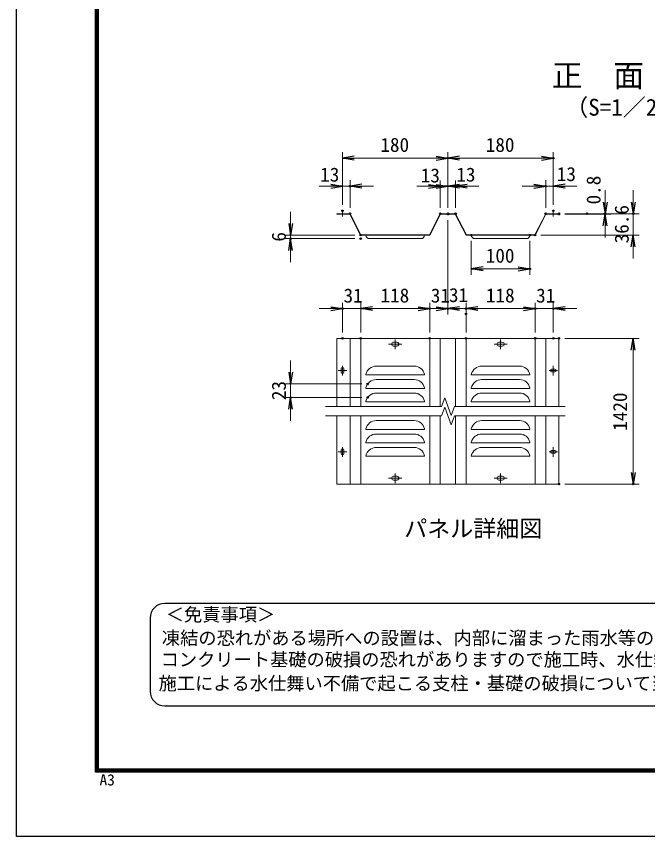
# Model space of a CAD drawing. Units: millimetres, scale not verified, with parts at other scales. Extents: x -4200 to 4200, y -2970 to 2970.
# Drawn here: x -4200 to -2044, y -2970 to -166 of the extents above; entities that cross this region are included whole.
import ezdxf
from ezdxf.enums import TextEntityAlignment as Align

# ---------------------------------------------------------------- set-up
doc = ezdxf.new("R2010")
doc.units = ezdxf.units.MM
doc.header["$LTSCALE"] = 10
doc.header["$PDMODE"] = 32
doc.header["$PDSIZE"] = 5
doc.linetypes.add('USER1', pattern=[50.8, 31.75, -6.35, 6.35, -6.35])
for name, color, linetype, lineweight in [('0-0_D-BMK', 2, 'USER1', 13), ('0-5_D-STR-DIM', 7, 'Continuous', 13), ('0-6_0', 7, 'Continuous', 25), ('0-8_D-TTL-TXT', 7, 'Continuous', 25), ('0-A_D-TTL', 7, 'Continuous', 25)]:
    doc.layers.add(name, color=color, linetype=linetype, lineweight=lineweight)
doc.layers.add('0-7_Defpoints', color=8, linetype='Continuous')
doc.styles.add('ＭＳ ゴシック', font='')
doc.styles.get('ＭＳ ゴシック').set_extended_font_data('MS Gothic')

# ---------------------------------------------------------------- blocks, each defined once
blk = doc.blocks.new('_Open')
at = {"layer": '0-6_0'}
blk.add_line((-10, 1.667), (0, 0), dxfattribs=at)
blk.add_lwpolyline([(-10, -1.667), (0, 0), (-10, 0)], dxfattribs=at)

msp = doc.modelspace()

# ---------------------------------------------------------------- linework, layer by layer
at = {"layer": '0-0_D-BMK'}
for p, q in [((-3086.11, -830.85), (-3086.11, -850.85)), ((-2366.11, -830.85), (-2366.11, -850.85)), ((-2928.51, -1286.87), (-2883.71, -1286.87)), ((-2906.11, -1270.37), (-2906.11, -1303.37)), ((-2523.71, -1286.87), (-2568.51, -1286.87)), ((-2546.11, -1270.37), (-2546.11, -1303.37)), ((-3086.11, -1360.37), (-3086.11, -1393.37)), ((-2366.11, -1360.37), (-2366.11, -1393.37)), ((-3071.81, -1376.87), (-3100.41, -1376.87)), ((-2351.81, -1376.87), (-2380.41, -1376.87)), ((-3086.11, -1638.38), (-3086.11, -1671.38)), ((-2366.11, -1638.38), (-2366.11, -1671.38)), ((-3071.81, -1654.88), (-3100.41, -1654.88)), ((-2351.81, -1654.88), (-2380.41, -1654.88)), ((-2906.11, -1761.38), (-2906.11, -1728.38)), ((-2546.11, -1761.38), (-2546.11, -1728.38)), ((-2928.51, -1744.88), (-2883.71, -1744.88)), ((-2523.71, -1744.88), (-2568.51, -1744.88))]:
    msp.add_line(p, q, dxfattribs=at)
at = {"layer": '0-5_D-STR-DIM'}
for p, q in [((-3086.11, -810.85), (-3086.11, -630.63)), ((-2726.11, -820.85), (-2726.11, -630.63)), ((-2726.11, -820.85), (-2726.11, -630.63)), ((-2366.11, -810.85), (-2366.11, -630.63)), ((-3046.11, -650.63), (-2766.11, -650.63)), ((-2686.11, -650.63), (-2406.11, -650.63)), ((-3086.11, -810.85), (-3086.11, -726.69)), ((-3060.11, -820.85), (-3060.11, -726.69)), ((-2752.11, -820.85), (-2752.11, -727.19)), ((-2726.11, -820.85), (-2726.11, -727.19)), ((-2726.11, -820.85), (-2726.11, -727.19)), ((-2700.11, -820.85), (-2700.11, -727.19)), ((-2392.11, -820.85), (-2392.11, -726.69)), ((-2366.11, -810.85), (-2366.11, -726.69)), ((-3126.11, -746.69), (-3166.11, -746.69)), ((-3086.11, -746.69), (-3060.11, -746.69)), ((-3020.11, -746.69), (-2980.11, -746.69)), ((-2792.11, -747.19), (-2832.11, -747.19)), ((-2766.11, -747.19), (-2806.11, -747.19)), ((-2726.11, -747.19), (-2752.11, -747.19)), ((-2726.11, -747.19), (-2700.11, -747.19)), ((-2686.11, -747.19), (-2646.11, -747.19)), ((-2660.11, -747.19), (-2620.11, -747.19)), ((-2432.11, -746.69), (-2472.11, -746.69)), ((-2366.11, -746.69), (-2392.11, -746.69)), ((-2326.11, -746.69), (-2286.11, -746.69)), ((-2188.98, -800.85), (-2188.98, -760.85)), ((-2092.98, -800.85), (-2092.98, -760.85)), ((-3263.24, -874.05), (-3263.24, -834.05)), ((-3060.11, -840.85), (-3105.11, -840.85)), ((-3105.11, -842.45), (-3105.11, -840.85)), ((-3060.11, -840.85), (-3023.12, -912.45)), ((-2752.11, -840.85), (-2789.1, -912.45)), ((-2700.11, -840.85), (-2752.11, -840.85)), ((-2700.11, -840.85), (-2663.12, -912.45)), ((-2392.11, -840.85), (-2429.1, -912.45)), ((-2347.11, -840.85), (-2392.11, -840.85)), ((-2392.11, -840.85), (-2347.11, -840.85)), ((-2327.11, -840.85), (-2168.98, -840.85)), ((-2231.11, -840.85), (-2072.98, -840.85)), ((-2188.98, -842.45), (-2188.98, -840.85)), ((-2092.98, -914.05), (-2092.98, -840.85)), ((-3061.1, -842.45), (-3105.11, -842.45)), ((-3061.1, -842.45), (-3024.11, -914.05)), ((-2751.12, -842.45), (-2788.11, -914.05)), ((-2701.1, -842.45), (-2751.12, -842.45)), ((-2726.11, -862.45), (-2726.11, -1185.36)), ((-2726.11, -862.45), (-2726.11, -1185.36)), ((-2701.1, -842.45), (-2664.11, -914.05)), ((-2391.12, -842.45), (-2428.11, -914.05)), ((-2347.11, -842.45), (-2391.12, -842.45)), ((-2327.11, -842.45), (-2168.98, -842.45)), ((-2188.98, -882.45), (-2188.98, -922.45)), ((-3043.98, -914.05), (-3283.24, -914.05)), ((-3263.24, -914.05), (-3263.24, -926.05)), ((-2788.11, -914.05), (-3024.11, -914.05)), ((-2789.1, -912.45), (-3023.12, -912.45)), ((-2428.11, -914.05), (-2664.11, -914.05)), ((-2429.1, -912.45), (-2663.12, -912.45)), ((-2408.11, -914.05), (-2072.98, -914.05)), ((-3043.98, -926.05), (-3283.24, -926.05)), ((-2994.11, -926.05), (-2818.11, -926.05)), ((-2646.11, -934.07), (-2646.11, -1049.38)), ((-2634.11, -926.05), (-2458.11, -926.05)), ((-2446.11, -934.07), (-2446.11, -1049.38)), ((-3263.24, -966.05), (-3263.24, -1006.05)), ((-2092.98, -954.05), (-2092.98, -994.05)), ((-2606.11, -1029.38), (-2486.11, -1029.38)), ((-3086.11, -1246.87), (-3086.11, -1145.36)), ((-3024.07, -1246.87), (-3024.07, -1145.36)), ((-3024.07, -1246.87), (-3024.07, -1145.36)), ((-2787.98, -1246.87), (-2787.98, -1145.36)), ((-2787.98, -1246.87), (-2787.98, -1145.36)), ((-2664.07, -1163.6), (-2664.07, -1145.36)), ((-2663.98, -1246.87), (-2663.98, -1145.36)), ((-2428.15, -1246.87), (-2428.15, -1145.36)), ((-2427.88, -1246.87), (-2427.88, -1145.36)), ((-2366.11, -1246.87), (-2366.11, -1145.36)), ((-3126.11, -1165.36), (-3166.11, -1165.36)), ((-3024.07, -1165.36), (-3086.11, -1165.36)), ((-2984.07, -1165.36), (-2944.07, -1165.36)), ((-2984.07, -1165.36), (-2827.98, -1165.36)), ((-2827.98, -1165.36), (-2867.98, -1165.36)), ((-2766.11, -1165.36), (-2806.11, -1165.36)), ((-2787.98, -1165.36), (-2726.11, -1165.36)), ((-2726.11, -1165.36), (-2663.98, -1165.36)), ((-2686.11, -1165.36), (-2646.11, -1165.36)), ((-2624.07, -1165.36), (-2467.88, -1165.36)), ((-2623.98, -1165.36), (-2583.98, -1165.36)), ((-2468.15, -1165.36), (-2508.15, -1165.36)), ((-2428.15, -1165.36), (-2366.11, -1165.36)), ((-2326.11, -1165.36), (-2286.11, -1165.36)), ((-3105.11, -1266.87), (-3105.11, -1499.88)), ((-2347.11, -1266.87), (-3105.11, -1266.87)), ((-3060.11, -1266.87), (-3060.11, -1499.88)), ((-3023.98, -1266.87), (-3023.98, -1499.88)), ((-2912.01, -1280.37), (-2900.21, -1280.37)), ((-2788.11, -1266.87), (-2788.11, -1499.87)), ((-2752.11, -1266.87), (-2752.11, -1499.87)), ((-2700.11, -1266.87), (-2700.11, -1499.87)), ((-2664.11, -1266.87), (-2664.11, -1499.87)), ((-2540.21, -1280.37), (-2552.01, -1280.37)), ((-2428.11, -1266.87), (-2428.11, -1499.88)), ((-2392.11, -1266.87), (-2392.11, -1499.88)), ((-2347.11, -1266.87), (-2347.11, -1499.88)), ((-2326.98, -1266.87), (-2072.98, -1266.87)), ((-2912.01, -1293.37), (-2900.21, -1293.37)), ((-2540.21, -1293.37), (-2552.01, -1293.37)), ((-2092.98, -1306.87), (-2092.98, -1724.88)), ((-3263.24, -1382.87), (-3263.24, -1342.87)), ((-3090.41, -1382.57), (-3090.41, -1371.17)), ((-3081.81, -1382.57), (-3081.81, -1371.17)), ((-2841.21, -1361.87), (-2971, -1361.87)), ((-2481.21, -1361.87), (-2611, -1361.87)), ((-2371.81, -1372.57), (-2360.41, -1372.57)), ((-3006.11, -1389.87), (-3006.11, -1391.87)), ((-3006.11, -1391.87), (-2806.11, -1391.87)), ((-2806.11, -1389.87), (-2806.11, -1391.87)), ((-2806.11, -1389.9), (-2806.11, -1391.87)), ((-2646.11, -1389.87), (-2646.11, -1391.87)), ((-2646.11, -1389.9), (-2646.11, -1391.87)), ((-2446.11, -1391.87), (-2646.11, -1391.87)), ((-2446.11, -1389.87), (-2446.11, -1391.87)), ((-2371.81, -1381.17), (-2360.41, -1381.17)), ((-3020.11, -1422.87), (-3283.24, -1422.87)), ((-3263.24, -1422.87), (-3263.24, -1468.87)), ((-2841.21, -1407.87), (-2971, -1407.87)), ((-2481.21, -1407.87), (-2611, -1407.87)), ((-3006.11, -1435.87), (-3006.11, -1437.87)), ((-3006.11, -1437.87), (-2806.11, -1437.87)), ((-2971, -1453.87), (-2841.21, -1453.87)), ((-2805.98, -1435.87), (-2805.98, -1437.87)), ((-2805.98, -1435.9), (-2805.98, -1437.87)), ((-2646.11, -1435.87), (-2646.11, -1437.87)), ((-2646.11, -1435.9), (-2646.11, -1437.87)), ((-2446.11, -1437.87), (-2646.11, -1437.87)), ((-2481.21, -1453.87), (-2611, -1453.87)), ((-2446.11, -1435.87), (-2446.11, -1437.87)), ((-3020.11, -1468.87), (-3283.24, -1468.87)), ((-3006.11, -1481.87), (-3006.11, -1483.87)), ((-3006.11, -1483.87), (-2806.11, -1483.87)), ((-2805.98, -1481.87), (-2805.98, -1483.87)), ((-2805.98, -1481.9), (-2805.98, -1483.87)), ((-2748.04, -1499.97), (-2736.99, -1469.62)), ((-2714.89, -1530.33), (-2736.99, -1469.62)), ((-2646.11, -1481.87), (-2646.11, -1483.87)), ((-2646.11, -1481.9), (-2646.11, -1483.87)), ((-2446.11, -1483.87), (-2646.11, -1483.87)), ((-2446.11, -1481.87), (-2446.11, -1483.87)), ((-3263.24, -1508.87), (-3263.24, -1548.87)), ((-3144.27, -1499.88), (-2748, -1499.87)), ((-2748.04, -1531.97), (-2736.99, -1501.62)), ((-2714.89, -1562.33), (-2736.99, -1501.62)), ((-2703.85, -1499.97), (-2714.89, -1530.33)), ((-2703.81, -1499.87), (-2325.42, -1499.88)), ((-3144.27, -1531.88), (-2748, -1531.87)), ((-3104.98, -1531.87), (-3104.98, -1764.87)), ((-3059.98, -1531.87), (-3059.98, -1764.87)), ((-3023.98, -1531.87), (-3023.98, -1764.87)), ((-2787.98, -1531.87), (-2787.98, -1764.87)), ((-2751.98, -1531.87), (-2751.98, -1764.87)), ((-2703.85, -1531.97), (-2714.89, -1562.33)), ((-2703.81, -1531.87), (-2325.42, -1531.88)), ((-2699.98, -1531.87), (-2699.98, -1764.87)), ((-2663.98, -1531.87), (-2663.98, -1764.87)), ((-2427.98, -1531.87), (-2427.98, -1764.87)), ((-2391.98, -1531.87), (-2391.98, -1764.88)), ((-2346.98, -1531.87), (-2346.98, -1764.88)), ((-2841.21, -1547.88), (-2971, -1547.88)), ((-2481.21, -1547.88), (-2611, -1547.88)), ((-3006.11, -1575.88), (-3006.11, -1577.88)), ((-3006.11, -1577.88), (-2806.11, -1577.88)), ((-2841.21, -1593.88), (-2971, -1593.88)), ((-2806.11, -1575.88), (-2806.11, -1577.88)), ((-2806.11, -1575.9), (-2806.11, -1577.88)), ((-2646.11, -1575.88), (-2646.11, -1577.88)), ((-2646.11, -1575.9), (-2646.11, -1577.88)), ((-2446.11, -1577.88), (-2646.11, -1577.88)), ((-2481.21, -1593.88), (-2611, -1593.88)), ((-2446.11, -1575.88), (-2446.11, -1577.88)), ((-3006.11, -1621.88), (-3006.11, -1623.88)), ((-3006.11, -1623.88), (-2806.11, -1623.88)), ((-2806.11, -1621.88), (-2806.11, -1623.88)), ((-2806.11, -1621.9), (-2806.11, -1623.88)), ((-2646.11, -1621.88), (-2646.11, -1623.88)), ((-2646.11, -1621.9), (-2646.11, -1623.88)), ((-2446.11, -1623.88), (-2646.11, -1623.88)), ((-2446.11, -1621.88), (-2446.11, -1623.88)), ((-3090.41, -1649.18), (-3090.41, -1660.58)), ((-3081.81, -1649.18), (-3081.81, -1660.58)), ((-2971, -1639.88), (-2841.21, -1639.88)), ((-2481.21, -1639.88), (-2611, -1639.88)), ((-2371.81, -1650.58), (-2360.41, -1650.58)), ((-3006.11, -1667.88), (-3006.11, -1669.88)), ((-3006.11, -1669.88), (-2806.11, -1669.88)), ((-2806.11, -1667.88), (-2806.11, -1669.88)), ((-2806.11, -1667.9), (-2806.11, -1669.88)), ((-2646.11, -1667.88), (-2646.11, -1669.88)), ((-2646.11, -1667.9), (-2646.11, -1669.88)), ((-2446.11, -1669.88), (-2646.11, -1669.88)), ((-2446.11, -1667.88), (-2446.11, -1669.88)), ((-2371.81, -1659.18), (-2360.41, -1659.18)), ((-2346.98, -1764.88), (-3104.98, -1764.88)), ((-2912.01, -1738.38), (-2900.21, -1738.38)), ((-2912.01, -1751.38), (-2900.21, -1751.38)), ((-2540.21, -1738.38), (-2552.01, -1738.38)), ((-2540.21, -1751.38), (-2552.01, -1751.38)), ((-2326.98, -1764.88), (-2072.98, -1764.88))]:
    msp.add_line(p, q, dxfattribs=at)
msp.add_lwpolyline([(-2391.12, -842.45), (-2347.11, -842.45), (-2347.11, -840.85)], dxfattribs=at)
for centre, radius, start, end in [((-2994.11, -914.05), 12, 180, 270), ((-2818.11, -914.05), 12, 270, 0), ((-2634.11, -914.05), 12, 180, 270), ((-2458.11, -914.05), 12, 270, 0), ((-2912.01, -1286.87), 6.5, 90, 270), ((-2900.21, -1286.87), 6.5, 270, 90), ((-2552.01, -1286.87), 6.5, 90, 270), ((-2540.21, -1286.87), 6.5, 270, 90), ((-3086.11, -1371.17), 4.3, 0, 180), ((-2971, -1397.87), 36, 90, 167.16041), ((-2841.21, -1397.87), 36, 12.83959, 90), ((-2611, -1397.87), 36, 90, 167.16041), ((-2481.21, -1397.87), 36, 12.83959, 90), ((-2371.81, -1376.87), 4.3, 90, 270), ((-2360.41, -1376.87), 4.3, 270, 90), ((-3086.11, -1382.57), 4.3, 180, 0), ((-2971, -1443.87), 36, 90, 167.16041), ((-2841.21, -1443.87), 36, 12.83959, 90), ((-2611, -1443.87), 36, 90, 167.16041), ((-2481.21, -1443.87), 36, 12.83959, 90), ((-2971, -1489.87), 36, 90, 167.16041), ((-2841.21, -1489.87), 36, 12.83959, 90), ((-2611, -1489.87), 36, 90, 167.16041), ((-2481.21, -1489.87), 36, 12.83959, 90), ((-2971, -1583.88), 36, 90, 167.16041), ((-2841.21, -1583.88), 36, 12.83959, 90), ((-2611, -1583.88), 36, 90, 167.16041), ((-2481.21, -1583.88), 36, 12.83959, 90), ((-2971, -1629.88), 36, 90, 167.16041), ((-2841.21, -1629.88), 36, 12.83959, 90), ((-2611, -1629.88), 36, 90, 167.16041), ((-2481.21, -1629.88), 36, 12.83959, 90), ((-3086.11, -1649.18), 4.3, 0, 180), ((-2971, -1675.88), 36, 90, 167.16041), ((-2841.21, -1675.88), 36, 12.83959, 90), ((-2611, -1675.88), 36, 90, 167.16041), ((-2481.21, -1675.88), 36, 12.83959, 90), ((-2371.81, -1654.88), 4.3, 90, 270), ((-2360.41, -1654.88), 4.3, 270, 90), ((-3086.11, -1660.58), 4.3, 180, 0), ((-2912.01, -1744.88), 6.5, 90, 270), ((-2900.21, -1744.88), 6.5, 270, 90), ((-2552.01, -1744.88), 6.5, 90, 270), ((-2540.21, -1744.88), 6.5, 270, 90)]:
    msp.add_arc(centre, radius, start, end, dxfattribs=at)
at = {"layer": '0-7_Defpoints'}
for p in [(-2726.11, -650.63), (-2366.11, -650.63), (-3060.11, -746.69), (-2752.11, -747.19), (-2700.11, -747.19), (-2392.11, -746.69), (-3086.11, -830.85), (-3086.11, -830.85), (-3060.11, -840.85), (-2752.11, -840.85), (-2726.11, -840.85), (-2726.11, -840.85), (-2726.11, -842.45), (-2700.11, -840.85), (-2392.11, -840.85), (-2366.11, -830.85), (-2366.11, -830.85), (-2347.11, -840.85), (-2347.11, -842.45), (-2251.11, -840.85), (-2188.98, -840.85), (-2092.98, -840.85), (-3263.24, -926.05), (-3023.98, -914.05), (-3023.98, -926.05), (-2646.11, -914.07), (-2446.11, -914.07), (-2428.11, -914.05), (-2446.11, -1029.38), (-3086.11, -1165.36), (-2787.98, -1165.36), (-2726.11, -1165.36), (-2663.98, -1165.36), (-2427.88, -1165.36), (-2366.11, -1165.36), (-2664.07, -1183.6), (-3086.11, -1266.87), (-3024.07, -1266.87), (-2787.98, -1266.87), (-2663.98, -1266.87), (-2428.15, -1266.87), (-2427.88, -1266.87), (-2366.11, -1266.87), (-2346.98, -1266.87), (-3000.11, -1422.87), (-3263.24, -1468.87), (-3000.11, -1468.87), (-2346.98, -1764.88), (-2092.98, -1764.88)]:
    msp.add_point(p, dxfattribs=at)
at = {"layer": '0-8_D-TTL-TXT', "color": 2}
for p, q in [((-1247.83, -2173.11), (-3693.38, -2173.11)), ((-3743.38, -2223.11), (-3743.38, -2473.11)), ((-3693.38, -2523.11), (-1247.83, -2523.11))]:
    msp.add_line(p, q, dxfattribs=at)
for centre, start, end in [((-3693.38, -2223.11), 90, 180), ((-3693.38, -2473.11), 180, 270)]:
    msp.add_arc(centre, 50, start, end, dxfattribs=at)
at = {"layer": '0-A_D-TTL', "color": 2}
msp.add_lwpolyline([(-4200, 2970), (4200, 2970), (4200, -2970), (-4200, -2970)], close=True, dxfattribs=at)
at = {"layer": '0-A_D-TTL'}
for points in [[(-3930, 2750), (3930, 2750), (3930, -2750), (-3930, -2750)], [(-3927.5, 2747.5), (3927.5, 2747.5), (3927.5, -2747.5), (-3927.5, -2747.5)], [(-3925, 2745), (3925, 2745), (3925, -2745), (-3925, -2745)], [(-3922.5, 2742.5), (3922.5, 2742.5), (3922.5, -2742.5), (-3922.5, -2742.5)], [(-3920, 2740), (3920, 2740), (3920, -2740), (-3920, -2740)]]:
    msp.add_lwpolyline(points, close=True, dxfattribs=at)

# ---------------------------------------------------------------- block references
at = {"layer": '0-5_D-STR-DIM', "xscale": 4, "yscale": 4}
for p, rotation in [((-3086.11, -650.63), 180), ((-2726.11, -650.63), 180), ((-3060.11, -746.69), 180), ((-2726.11, -747.19), 180), ((-2700.11, -747.19), 180), ((-2366.11, -746.69), 180), ((-2188.98, -840.85), 270), ((-2092.98, -840.85), 270), ((-2188.98, -842.45), 90), ((-3263.24, -914.05), 270), ((-2092.98, -914.05), 90), ((-3263.24, -926.05), 90), ((-2646.11, -1029.38), 180), ((-3024.07, -1165.36), 180), ((-3024.07, -1165.36), 180), ((-2726.11, -1165.36), 180), ((-2664.07, -1165.36), 180), ((-2663.98, -1165.36), 180), ((-2366.11, -1165.36), 180), ((-2092.98, -1266.87), 90), ((-3263.24, -1422.87), 270), ((-3263.24, -1468.87), 90), ((-2092.98, -1764.88), 270)]:
    msp.add_blockref('_Open', p, dxfattribs=dict(at, rotation=rotation))
for p in [(-2726.11, -650.63), (-2366.11, -650.63), (-3086.11, -746.69), (-2752.11, -747.19), (-2726.11, -747.19), (-2392.11, -746.69), (-2446.11, -1029.38), (-3086.11, -1165.36), (-2787.98, -1165.36), (-2787.98, -1165.36), (-2726.11, -1165.36), (-2428.15, -1165.36), (-2427.88, -1165.36)]:
    msp.add_blockref('_Open', p, dxfattribs=at)

# ---------------------------------------------------------------- texts
at = {"layer": '0-5_D-STR-DIM', "style": 'ＭＳ ゴシック'}
for s, p in [('180', (-2956.76, -643.88)), ('180', (-2596.76, -643.88)), ('13', (-3162.33, -745.59)), ('13', (-2818.85, -748.41)), ('13', (-2697.38, -745.59)), ('13', (-2354.22, -743.69)), ('100', (-2596.76, -1022.63)), ('31', (-3082.58, -1158.98)), ('118', (-2956.3, -1158.61)), ('31', (-2784.48, -1158.94)), ('31', (-2722.58, -1157.3)), ('118', (-2596.25, -1158.61)), ('31', (-2424.74, -1158.98))]:
    msp.add_text(s, height=48.09, dxfattribs=at).set_placement(p, align=Align.BOTTOM_LEFT)
for s, p in [('0.8', (-2190.13, -808.97)), ('36.6', (-2094.13, -942.05)), ('6', (-3265.44, -936.27)), ('23', (-3265.22, -1477.97)), ('1420', (-2099.73, -1582.78))]:
    msp.add_text(s, height=48.09, rotation=90, dxfattribs=at).set_placement(p, align=Align.BOTTOM_LEFT)
at = {"layer": '0-8_D-TTL-TXT', "style": 'ＭＳ ゴシック'}
for s, height, p in [('正\u3000面\u3000図', 76.98, (-2370.87, -429.88)), ('（S=1／20）', 57.7, (-2325.39, -523.08)), ('パネル詳細図', 57.7, (-2875.55, -1963.13)), ('＜免責事項＞ \u3000\u3000', 45.67, (-3689.67, -2247.29)), ('凍結の恐れがある場所への設置は、内部に溜まった雨水等の凍結融解により支柱の破損や', 45.67, (-3703.2, -2327.79)), ('コンクリート基礎の破損の恐れがありますので施工時、水仕舞いを行ってください。', 45.67, (-3707.31, -2401.21)), ('施工による水仕舞い不備で起こる支柱・基礎の破損について当社は責任を負いかねます。 ', 45.67, (-3714.3, -2482.7))]:
    msp.add_text(s, height=height, dxfattribs=at).set_placement(p, align=Align.BOTTOM_LEFT)
at = {"layer": '0-A_D-TTL', "style": 'ＭＳ ゴシック'}
msp.add_text('A3', height=38.49, dxfattribs=at).set_placement((-3916.09, -2806.81), align=Align.BOTTOM_LEFT)

doc.saveas('drawing.dxf')
